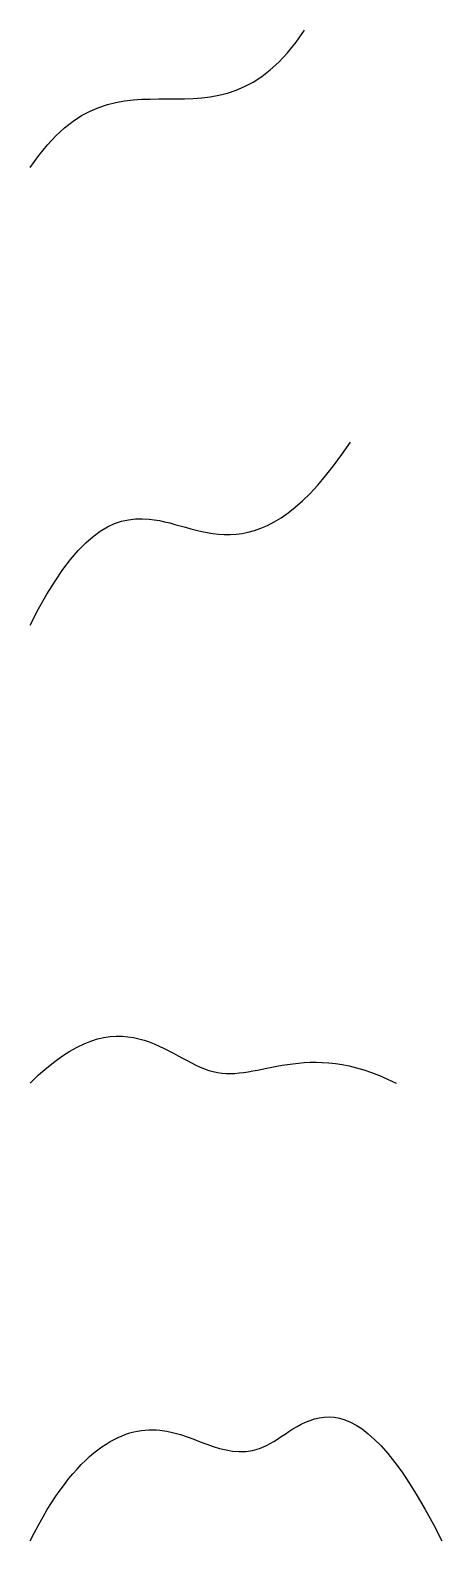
# Model space of a CAD drawing. Header units: metres. Extents: x 0 to 9, y 0 to 33.
import ezdxf

# ---------------------------------------------------------------- set-up
doc = ezdxf.new("R2010")
doc.units = ezdxf.units.M

msp = doc.modelspace()

# ---------------------------------------------------------------- linework, layer by layer
for points in [[(0, 30), (2, 33), (4, 30), (6, 33)], [(0, 10), (2, 12, 1), (4, 9, 2), (6, 11), (8, 10, 3)], [(0, 0), (1, 2), (3, 3), (5, 1), (7, 4), (9, 0)]]:
    msp.add_open_spline(points, degree=3)
msp.add_open_spline([(0, 20), (1, 22), (3, 23), (5, 21), (7, 24)], degree=3, knots=[0, 0, 0, 0, 0.4, 1, 1, 1, 1])

doc.saveas('drawing.dxf')
